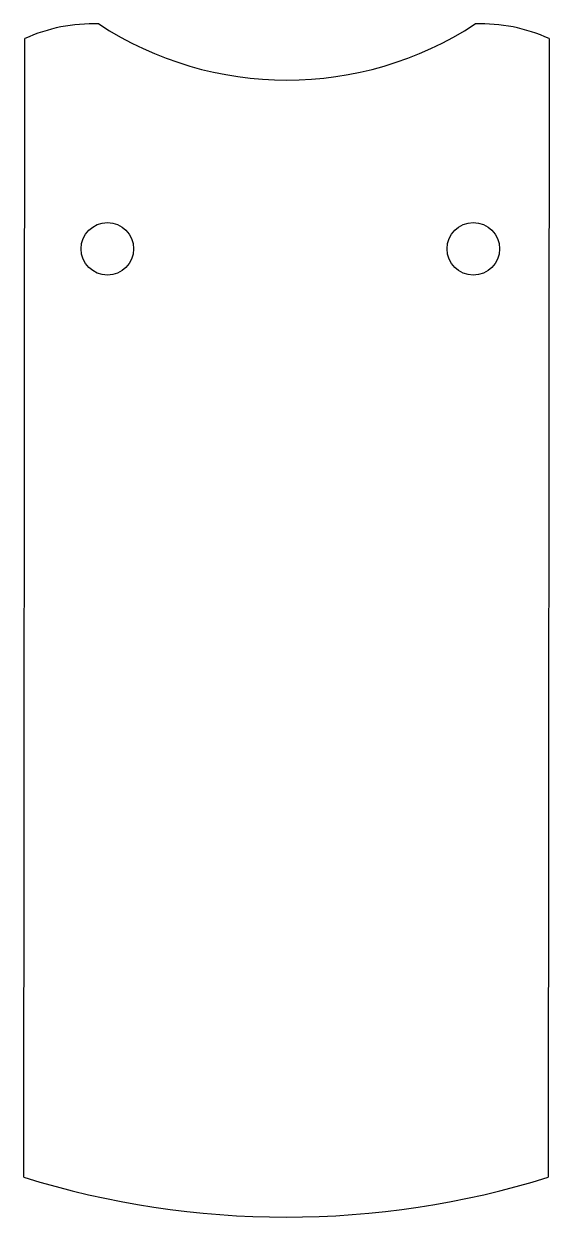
# Model space of a CAD drawing. Header units: millimetres. Extents: x 140.4 to 162.3, y -131.2 to -81.3.
import ezdxf

# ---------------------------------------------------------------- set-up
doc = ezdxf.new("R2010")
doc.units = ezdxf.units.MM
doc.layers.add('Part__Feature002', color=7, linetype='CONTINUOUS')

msp = doc.modelspace()

# ---------------------------------------------------------------- linework, layer by layer
at = {"layer": 'Part__Feature002'}
for p, q in [((143.493, -81.27), (143.493, -81.27, 1.51)), ((143.493, -81.27), (143.493, -81.27, 1.51)), ((159.242, -81.27), (159.242, -81.27, 1.51)), ((159.242, -81.27), (159.242, -81.27, 1.51)), ((140.363, -129.5), (140.399, -81.883)), ((140.363, -129.5, 1.51), (140.399, -81.883, 1.51)), ((140.363, -129.5, 1.51), (140.399, -81.883, 1.51)), ((140.363, -129.5), (140.399, -81.883)), ((140.399, -81.883), (140.399, -81.883, 1.51)), ((140.399, -81.883), (140.399, -81.883, 1.51)), ((162.336, -81.883, 1.51), (162.3, -129.5, 1.51)), ((162.336, -81.883), (162.3, -129.5)), ((162.336, -81.883), (162.3, -129.5)), ((162.336, -81.883, 1.51), (162.3, -129.5, 1.51)), ((162.336, -81.883), (162.336, -81.883, 1.51)), ((162.336, -81.883), (162.336, -81.883, 1.51)), ((143.856, -91.774), (143.856, -91.774, 1.51)), ((143.856, -91.774), (143.856, -91.774, 1.51)), ((159.164, -91.774), (159.164, -91.774, 1.51)), ((159.164, -91.774), (159.164, -91.774, 1.51)), ((140.363, -129.5), (140.363, -129.5, 1.51)), ((140.363, -129.5), (140.363, -129.5, 1.51)), ((162.3, -129.5), (162.3, -129.5, 1.51)), ((162.3, -129.5), (162.3, -129.5, 1.51))]:
    msp.add_line(p, q, dxfattribs=at)
for centre in [(143.856, -90.674), (143.856, -90.674, 1.51), (143.856, -90.674, 1.51), (143.856, -90.674), (159.164, -90.674), (159.164, -90.674, 1.51), (159.164, -90.674, 1.51), (159.164, -90.674)]:
    msp.add_circle(centre, 1.1, dxfattribs=at)
for centre, radius, start, end in [((143.235, -88.085), 6.82, 87.8309, 114.5718), ((143.235, -88.085, 1.51), 6.82, 87.8309, 114.5718), ((143.235, -88.085, 1.51), 6.82, 87.8309, 114.5718), ((143.235, -88.085), 6.82, 87.8309, 114.5718), ((151.368, -69.228), 14.388, -123.1825, -56.8174), ((151.368, -69.228, 1.51), 14.388, -123.1825, -56.8174), ((151.368, -69.228), 14.388, -123.1825, -56.8174), ((151.368, -69.228, 1.51), 14.388, -123.1825, -56.8174), ((159.5, -88.085, 1.51), 6.82, 65.4283, 92.1691), ((159.5, -88.085), 6.82, 65.4283, 92.1691), ((159.5, -88.085), 6.82, 65.4283, 92.1691), ((159.5, -88.085, 1.51), 6.82, 65.4283, 92.1691), ((151.331, -94.266), 36.902, -107.2921, -72.7079), ((151.331, -94.266, 1.51), 36.902, -107.2921, -72.7079), ((151.331, -94.266, 1.51), 36.902, -107.2921, -72.7079), ((151.331, -94.266), 36.902, -107.2921, -72.7079)]:
    msp.add_arc(centre, radius, start, end, dxfattribs=at)

doc.saveas('drawing.dxf')
